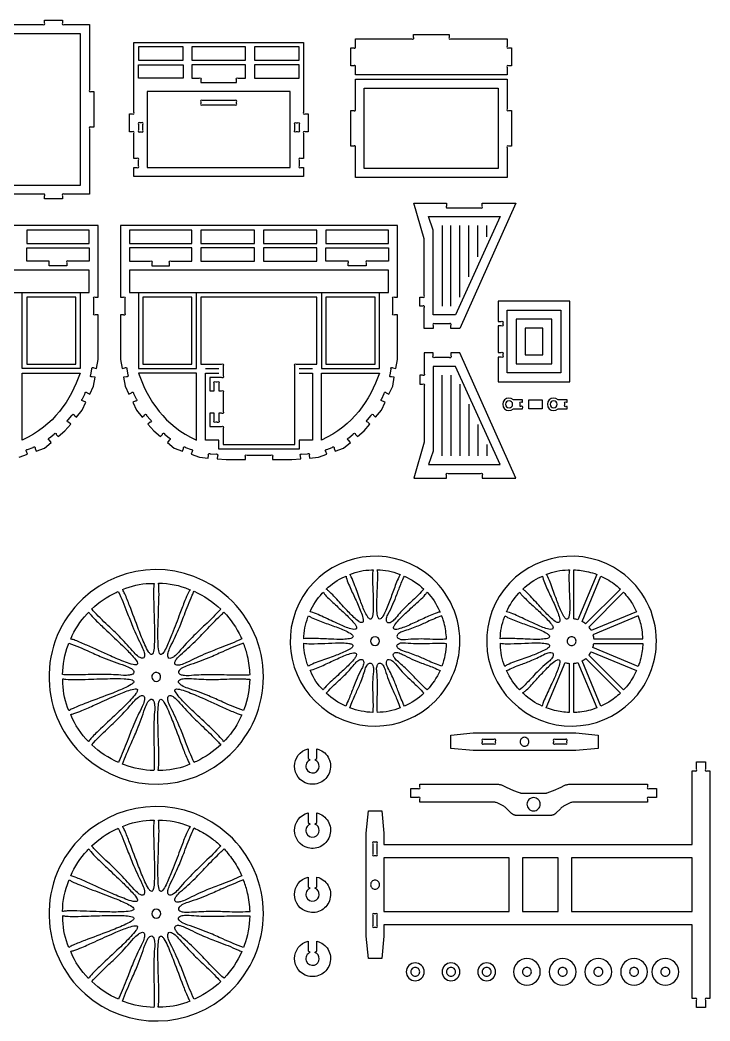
# Model space of a CAD drawing. Extents: x 44.7 to 113.5, y 14.9 to 72.8.
# Drawn here: x 74.9 to 113.5, y 16.8 to 72.8 of the extents above; entities that cross this region are included whole.
import ezdxf

# ---------------------------------------------------------------- set-up
doc = ezdxf.new("R2010")
doc.units = 0
doc.header["$MEASUREMENT"] = 0
doc.layers.get('0').update_dxf_attribs({"linetype": 'CONTINUOUS'})
doc.layers.add('ENGRAVE', color=1, linetype='CONTINUOUS')

msp = doc.modelspace()

# ---------------------------------------------------------------- linework, layer by layer
for points in [[(66.338, 72.562), (76.161, 72.562, 1), (76.25, 72.651), (76.25, 72.812), (77.25, 72.812), (77.25, 72.651, 1), (77.338, 72.562), (78.756, 72.562), (78.756, 68.901, 1), (78.844, 68.812), (79.006, 68.812), (79.006, 66.812), (78.844, 66.812, 1), (78.756, 66.724), (78.756, 63.062), (77.338, 63.062, 1), (77.25, 62.974), (77.25, 62.812), (76.25, 62.812), (76.25, 62.974, 1), (76.161, 63.062), (66.338, 63.062, 1)], [(74.832, 48.349), (75.302, 48.52), (75.247, 48.672, -1), (75.3, 48.785), (75.603, 48.896, -1), (75.717, 48.843), (75.772, 48.691), (76.242, 48.862), (76.625, 49.184), (76.521, 49.307, -1), (76.532, 49.432), (76.779, 49.64, -1), (76.904, 49.629), (77.008, 49.505), (77.391, 49.826), (77.712, 50.21), (77.588, 50.313, -1), (77.578, 50.438), (77.785, 50.686, -1), (77.91, 50.696), (78.034, 50.593), (78.355, 50.976), (78.566, 51.429), (78.42, 51.497, -1), (78.377, 51.615), (78.514, 51.908, -1), (78.631, 51.95), (78.778, 51.882), (78.989, 52.335), (79.076, 52.827), (78.917, 52.856, -1), (78.845, 52.958), (78.901, 53.276, -1), (79.004, 53.348), (79.163, 53.32), (79.25, 53.812), (79.25, 56.312), (79.088, 56.312, -1), (79, 56.401), (79, 57.224, -1), (79.088, 57.312), (79.25, 57.312), (79.25, 61.312), (63.75, 61.312)]]:
    msp.add_lwpolyline(points, format="xyb")
for points in [[(93.647, 69.753), (93.647, 70.164, 1), (93.559, 70.253), (93.397, 70.253), (93.397, 71.253), (93.559, 71.253, 1), (93.647, 71.341), (93.647, 71.753), (96.809, 71.753, 1), (96.897, 71.841), (96.897, 72.003), (98.897, 72.003), (98.897, 71.841, 1), (98.986, 71.753), (102.147, 71.753), (102.147, 71.341, 1), (102.236, 71.253), (102.397, 71.253), (102.397, 70.253), (102.236, 70.253, 1), (102.147, 70.164), (102.147, 69.753)], [(81.25, 64.062), (81.25, 64.562), (81.411, 64.562, 1), (81.5, 64.651), (81.5, 64.974, 1), (81.411, 65.062), (81.25, 65.062), (81.25, 66.474, 1), (81.161, 66.562), (81, 66.562), (81, 67.562), (81.161, 67.562, 1), (81.25, 67.651), (81.25, 71.562), (90.75, 71.562), (90.75, 67.651, 1), (90.838, 67.562), (91, 67.562), (91, 66.562), (90.838, 66.562, 1), (90.75, 66.474), (90.75, 65.062), (90.588, 65.062, 1), (90.5, 64.974), (90.5, 64.651, 1), (90.588, 64.562), (90.75, 64.562), (90.75, 64.062)], [(84.5, 70.312), (84.5, 69.562), (84.911, 69.562, -1), (85, 69.474), (85, 69.312), (87, 69.312), (87, 69.474, -1), (87.088, 69.562), (87.5, 69.562), (87.5, 70.312)], [(93.647, 64.003), (93.647, 65.664, 1), (93.559, 65.753), (93.397, 65.753), (93.397, 67.753), (93.559, 67.753, 1), (93.647, 67.841), (93.647, 69.503), (102.147, 69.503), (102.147, 67.841, 1), (102.236, 67.753), (102.397, 67.753), (102.397, 65.753), (102.236, 65.753, 1), (102.147, 65.664), (102.147, 64.003)], [(85.088, 68.062), (86.911, 68.062, 1), (87, 68.151), (87, 68.224, 1), (86.911, 68.312), (85.088, 68.312, 1), (85, 68.224), (85, 68.151, 1)], [(81.5, 66.974), (81.5, 66.651, 1), (81.588, 66.562), (81.661, 66.562, 1), (81.75, 66.651), (81.75, 66.974, 1), (81.661, 67.062), (81.588, 67.062, 1)], [(90.338, 67.062), (90.411, 67.062, -1), (90.5, 66.974), (90.5, 66.651, -1), (90.411, 66.562), (90.338, 66.562, -1), (90.25, 66.651), (90.25, 66.974, -1)], [(97.5, 55.562), (97.5, 56.724, 1), (97.411, 56.812), (97.25, 56.812), (97.25, 57.312), (97.411, 57.312, 1), (97.5, 57.401), (97.5, 60.562), (96.919, 62.562), (98.75, 62.562), (98.75, 62.401, 1), (98.838, 62.312), (100.661, 62.312, 1), (100.75, 62.401), (100.75, 62.562), (102.626, 62.562), (99.5, 55.562), (99, 55.562), (99, 55.724, 1), (98.911, 55.812), (98.088, 55.812, 1), (98, 55.724), (98, 55.562)], [(96, 53.812), (96, 56.312), (95.838, 56.312, -1), (95.75, 56.401), (95.75, 57.224, -1), (95.838, 57.312), (96, 57.312), (96, 61.312), (80.5, 61.312), (80.5, 57.312), (80.661, 57.312, -1), (80.75, 57.224), (80.75, 56.401, -1), (80.661, 56.312), (80.5, 56.312), (80.5, 53.812), (80.586, 53.32), (80.746, 53.348, -1), (80.848, 53.276), (80.904, 52.958, -1), (80.833, 52.856), (80.673, 52.827), (80.76, 52.335), (80.971, 51.882), (81.118, 51.95, -1), (81.235, 51.908), (81.372, 51.615, -1), (81.329, 51.497), (81.183, 51.429), (81.394, 50.976), (81.716, 50.593), (81.84, 50.696, -1), (81.964, 50.686), (82.172, 50.438, -1), (82.161, 50.313), (82.037, 50.21), (82.358, 49.826), (82.742, 49.505), (82.845, 49.629, -1), (82.97, 49.64), (83.218, 49.432, -1), (83.228, 49.307), (83.125, 49.184), (83.508, 48.862), (83.977, 48.691), (84.033, 48.843, -1), (84.146, 48.896), (84.45, 48.785, -1), (84.503, 48.672), (84.447, 48.52), (84.917, 48.349), (85.415, 48.306), (85.429, 48.467, -1), (85.525, 48.547), (85.847, 48.519, -1), (85.927, 48.423), (85.913, 48.262), (86.411, 48.219), (87.5, 48.219), (87.5, 48.38, -1), (87.588, 48.469), (88.911, 48.469, -1), (89, 48.38), (89, 48.219), (90.088, 48.219), (90.586, 48.262), (90.572, 48.423, -1), (90.652, 48.519), (90.974, 48.547, -1), (91.07, 48.467), (91.084, 48.306), (91.582, 48.349), (92.052, 48.52), (91.997, 48.672, -1), (92.05, 48.785), (92.353, 48.896, -1), (92.467, 48.843), (92.522, 48.691), (92.992, 48.862), (93.375, 49.184), (93.271, 49.307, -1), (93.282, 49.432), (93.529, 49.64, -1), (93.654, 49.629), (93.758, 49.505), (94.141, 49.826), (94.462, 50.21), (94.338, 50.313, -1), (94.328, 50.438), (94.535, 50.686, -1), (94.66, 50.696), (94.784, 50.593), (95.105, 50.976), (95.316, 51.429), (95.17, 51.497, -1), (95.127, 51.615), (95.264, 51.908, -1), (95.381, 51.95), (95.528, 51.882), (95.739, 52.335), (95.826, 52.827), (95.667, 52.856, -1), (95.595, 52.958), (95.651, 53.276, -1), (95.754, 53.348), (95.913, 53.32)], [(78.75, 60.062), (78.75, 59.312), (77.588, 59.312, 1), (77.5, 59.224), (77.5, 59.062), (76.5, 59.062), (76.5, 59.224, 1), (76.411, 59.312), (75.25, 59.312), (75.25, 60.062)], [(81, 60.062), (81, 59.312), (82.161, 59.312, -1), (82.25, 59.224), (82.25, 59.062), (83.25, 59.062), (83.25, 59.224, -1), (83.338, 59.312), (84.5, 59.312), (84.5, 60.062)], [(95.5, 60.062), (95.5, 59.312), (94.338, 59.312, 1), (94.25, 59.224), (94.25, 59.062), (93.25, 59.062), (93.25, 59.224, 1), (93.161, 59.312), (92, 59.312), (92, 60.062)], [(85, 57.312), (85, 53.562), (86.161, 53.562, -1), (86.25, 53.474), (86.25, 52.901, -1), (86.161, 52.812), (85.5, 52.812), (85.5, 52.062), (85.75, 52.062), (85.75, 52.474, -1), (85.838, 52.562), (85.911, 52.562, -1), (86, 52.474), (86, 52.062), (86.161, 52.062, -1), (86.25, 51.974), (86.25, 50.901, -1), (86.161, 50.812), (86, 50.812), (86, 50.401, -1), (85.911, 50.312), (85.838, 50.312, -1), (85.75, 50.401), (85.75, 50.812), (85.5, 50.812), (85.5, 50.062), (86.161, 50.062, -1), (86.25, 49.974), (86.25, 49.062), (90.25, 49.062), (90.25, 53.474, -1), (90.338, 53.562), (91.5, 53.562), (91.5, 57.312)], [(105.647, 57.079), (101.647, 57.079), (101.647, 55.954), (101.808, 55.954, -1), (101.897, 55.865), (101.897, 55.792, -1), (101.808, 55.704), (101.647, 55.704), (101.647, 54.204), (101.808, 54.204, -1), (101.897, 54.115), (101.897, 54.042, -1), (101.808, 53.954), (101.647, 53.954), (101.647, 52.579), (105.647, 52.579)], [(97.5, 54.187), (97.5, 53.026, -1), (97.411, 52.937), (97.25, 52.937), (97.25, 52.437), (97.411, 52.437, -1), (97.5, 52.349), (97.5, 49.187), (96.919, 47.187), (98.75, 47.187), (98.75, 47.349, -1), (98.838, 47.437), (100.661, 47.437, -1), (100.75, 47.349), (100.75, 47.187), (102.626, 47.187), (99.5, 54.187), (99, 54.187), (99, 54.026, -1), (98.911, 53.937), (98.088, 53.937, -1), (98, 54.026), (98, 54.187)], [(102.494, 51.562, 0.41271), (102.001, 51.558, 0.41271), (102.002, 51.065, 0.41145), (102.494, 51.062), (103, 51.062), (103, 51.099, 1), (102.911, 51.187), (102.875, 51.187), (102.875, 51.349, -1), (102.963, 51.437), (103, 51.437), (103, 51.562)], [(104.994, 51.562, 0.41271), (104.501, 51.558, 0.41271), (104.502, 51.065, 0.41145), (104.994, 51.062), (105.5, 51.062), (105.5, 51.187), (105.463, 51.187, -1), (105.375, 51.276), (105.375, 51.349, -1), (105.463, 51.437), (105.5, 51.437), (105.5, 51.562)], [(102.25, 51.112, 0.414214), (102.45, 51.312, 0.414214), (102.25, 51.512, 0.414214), (102.05, 51.312, 0.414214)], [(104.75, 51.112, 0.414214), (104.95, 51.312, 0.414214), (104.75, 51.512, 0.414214), (104.55, 51.312, 0.414214)], [(99.5, 38.062, 0.243282), (97.496, 41.937, 0.404072), (90.977, 40.947, 0.407608), (91.775, 34.36, 0.412885), (98.434, 35.066, 0.172941)], [(110.5, 38.062, 0.243282), (108.496, 41.937, 0.404072), (101.977, 40.947, 0.407609), (102.775, 34.36, 0.412885), (109.434, 35.066, 0.172941)], [(88.5, 36.062, 0.21178), (86.532, 40.504, 0.391929), (78.388, 40.43, 0.213524), (76.501, 35.912, 0.208326), (78.521, 31.573, 0.390197), (86.638, 31.72, 0.205517)], [(93.338, 41.796, -0.099565), (94.555, 42.045), (94.641, 42.046, 0.070307), (94.61, 41.879, 0.025895), (94.604, 41.471, 0.005837), (94.635, 40.674, -0.01601), (94.651, 39.884, -0.036411), (94.622, 39.52, -0.07724), (94.574, 39.356, -0.193502), (94.515, 39.297, -0.246041), (94.432, 39.315, -0.090618), (94.326, 39.433, -0.040959), (94.163, 39.741, -0.017856), (93.899, 40.404, 0.003032), (93.587, 41.262, 0.023885), (93.421, 41.659, 0.055063)], [(94.875, 42.052, -0.093763), (96.094, 41.816), (96.173, 41.783, 0.070307), (96.081, 41.641, 0.026135), (95.919, 41.267, 0.005976), (95.644, 40.521, -0.015999), (95.357, 39.786, -0.036365), (95.192, 39.461, -0.07668), (95.085, 39.328, -0.192132), (95.008, 39.295, -0.247601), (94.937, 39.343, -0.092119), (94.884, 39.492, -0.041009), (94.85, 39.838, -0.018067), (94.86, 40.552, 0.002962), (94.9, 41.464, 0.023921), (94.898, 41.894, 0.055321)], [(104.338, 41.796, -0.099565), (105.555, 42.045), (105.641, 42.046, 0.070307), (105.61, 41.879, 0.025895), (105.604, 41.471, 0.005837), (105.635, 40.674, -0.01601), (105.651, 39.884, -0.036411), (105.622, 39.52, -0.07724), (105.574, 39.356, -0.193504), (105.515, 39.297, -0.24604), (105.432, 39.315, -0.090617), (105.326, 39.433, -0.040959), (105.163, 39.741, -0.017856), (104.899, 40.404, 0.003032), (104.587, 41.262, 0.023885), (104.421, 41.659, 0.055063)], [(105.875, 42.052, -0.053553), (106.697, 41.942, -0.032919), (107.161, 41.796), (106.11, 39.259, 0.049855), (105.875, 39.306)], [(92.017, 40.972, -0.09623), (93.047, 41.665), (93.126, 41.699, 0.07041), (93.161, 41.533, 0.026017), (93.311, 41.154, 0.005895), (93.644, 40.432, -0.016027), (93.961, 39.708, -0.036448), (94.074, 39.362, -0.077155), (94.092, 39.192, -0.192541), (94.06, 39.115, -0.24616), (93.976, 39.099, -0.091184), (93.833, 39.168, -0.041205), (93.565, 39.389, -0.017959), (93.067, 39.9, 0.003012), (92.451, 40.574, 0.023918), (92.146, 40.877, 0.055117)], [(96.391, 41.698, -0.081762), (97.479, 40.974, -0.024137), (96.873, 40.36, 0.011756), (96.392, 39.902, 0.022775), (95.852, 39.293, -0.081665), (95.659, 39.127, -0.147369), (95.509, 39.084, -0.337047), (95.391, 39.188, -0.114833), (95.392, 39.346, -0.073818), (95.49, 39.599, 0.036955), (95.973, 40.672, -0.010558), (96.216, 41.305, -0.012707)], [(103.017, 40.972, -0.096231), (104.046, 41.665), (104.126, 41.699, 0.07041), (104.161, 41.533, 0.026017), (104.311, 41.154, 0.005895), (104.644, 40.432, -0.016027), (104.961, 39.708, -0.036448), (105.074, 39.362, -0.077154), (105.092, 39.192, -0.19254), (105.06, 39.115, -0.246161), (104.976, 39.099, -0.091185), (104.833, 39.168, -0.041205), (104.565, 39.389, -0.017959), (104.067, 39.9, 0.003012), (103.451, 40.574, 0.023918), (103.146, 40.877, 0.055118)], [(107.391, 41.698, -0.063904), (108.235, 41.187, -0.021632), (108.482, 40.972), (106.539, 39.029, 0.049792), (106.341, 39.163)], [(80.612, 40.947, -0.095029), (82.135, 41.291, -0.012169), (82.394, 41.295, 0.058538), (82.364, 41.115, 0.023125), (82.351, 40.63, 0.00662), (82.369, 39.848, -0.004803), (82.402, 38.638, -0.017644), (82.393, 37.861, -0.040554), (82.349, 37.479, -0.081454), (82.304, 37.354, -0.243498), (82.247, 37.31, -0.198617), (82.175, 37.342, -0.071237), (82.073, 37.467, -0.035072), (81.868, 37.855, -0.015759), (81.514, 38.71, -0.001102), (81.007, 40.053, 0.015937), (80.737, 40.715, 0.036348), (80.627, 40.925)], [(82.625, 41.302, -0.100712), (84.35, 40.956), (84.404, 40.933, 0.058805), (84.306, 40.778, 0.023291), (84.108, 40.336, 0.006699), (83.826, 39.608, -0.004741), (83.396, 38.479, -0.017578), (83.091, 37.765, -0.040394), (82.904, 37.429, -0.080995), (82.815, 37.331, -0.242503), (82.746, 37.311, -0.199662), (82.691, 37.368, -0.071689), (82.644, 37.523, -0.035245), (82.603, 37.96, -0.015833), (82.602, 38.886, -0.001152), (82.648, 40.323, 0.015881), (82.652, 41.039, 0.036248), (82.63, 41.276)], [(78.883, 39.855, -0.0811), (80.25, 40.791, -0.007919), (80.377, 40.848, -0.019395), (80.864, 39.691, 0.007964), (81.171, 38.9, 0.02097), (81.701, 37.759, -0.055565), (81.831, 37.421, -0.095384), (81.849, 37.221, -0.199945), (81.798, 37.122, -0.220985), (81.685, 37.106, -0.098592), (81.509, 37.193, -0.054984), (81.262, 37.422, 0.015697), (80.525, 38.237, 0.012322), (79.896, 38.846, -0.01614), (79.052, 39.675, -0.003727)], [(84.618, 40.85, -0.084092), (86.112, 39.858, -0.019446), (85.229, 38.965, 0.007978), (84.614, 38.378, 0.021038), (83.762, 37.45, -0.055487), (83.5, 37.2, -0.095059), (83.322, 37.107, -0.199296), (83.21, 37.116, -0.221639), (83.152, 37.214, -0.098933), (83.166, 37.41, -0.055064), (83.282, 37.725, 0.015637), (83.752, 38.718, 0.012299), (84.074, 39.53, -0.016105), (84.516, 40.626, -0.003715)], [(91.114, 39.704, -0.092933), (91.797, 40.74), (91.856, 40.802, 0.070364), (91.953, 40.662, 0.026043), (92.237, 40.369, 0.005927), (92.822, 39.829, -0.015985), (93.391, 39.281, -0.036383), (93.629, 39.004, -0.077029), (93.711, 38.854, -0.192453), (93.711, 38.77, -0.246597), (93.64, 38.724, -0.091164), (93.481, 38.733, -0.041164), (93.149, 38.834, -0.017945), (92.493, 39.116, 0.002975), (91.666, 39.502, 0.023842), (91.268, 39.665, 0.055062)], [(97.659, 40.795, -0.096223), (98.353, 39.765), (98.386, 39.686, 0.070195), (98.22, 39.651, 0.025969), (97.841, 39.501, 0.005881), (97.119, 39.168, -0.01602), (96.396, 38.851, -0.036385), (96.049, 38.738, -0.076886), (95.879, 38.72, -0.193248), (95.802, 38.752, -0.247055), (95.786, 38.835, -0.091537), (95.855, 38.978, -0.041283), (96.076, 39.247, -0.01797), (96.587, 39.745, 0.003023), (97.261, 40.361, 0.023953), (97.564, 40.666, 0.055242)], [(102.114, 39.704, -0.092933), (102.797, 40.74), (102.856, 40.802, 0.070364), (102.953, 40.662, 0.026043), (103.237, 40.369, 0.005927), (103.822, 39.829, -0.015985), (104.391, 39.281, -0.036383), (104.629, 39.004, -0.077028), (104.711, 38.854, -0.192453), (104.711, 38.77, -0.246597), (104.64, 38.724, -0.091164), (104.481, 38.733, -0.041164), (104.149, 38.834, -0.017945), (103.493, 39.116, 0.002975), (102.666, 39.502, 0.023842), (102.268, 39.665, 0.055062)], [(108.659, 40.795, -0.054313), (109.159, 40.144, -0.034954), (109.386, 39.704), (106.85, 38.653, 0.05162), (106.716, 38.852)], [(77.712, 38.181, -0.094067), (78.625, 39.584, -0.006452), (78.726, 39.688, 0.058482), (78.832, 39.538, 0.023194), (79.166, 39.186, 0.006665), (79.73, 38.646, -0.00477), (80.609, 37.815, -0.017606), (81.153, 37.26, -0.04042), (81.391, 36.958, -0.080937), (81.448, 36.838, -0.241843), (81.44, 36.767, -0.200125), (81.367, 36.738, -0.071746), (81.206, 36.754, -0.035234), (80.787, 36.883, -0.015816), (79.932, 37.237, -0.001131), (78.624, 37.828, 0.015925), (77.965, 38.106, 0.03639), (77.738, 38.176)], [(86.293, 39.679, -0.081098), (87.229, 38.312, -0.007918), (87.285, 38.185, -0.019395), (86.128, 37.698, 0.007964), (85.337, 37.391, 0.020971), (84.196, 36.861, -0.055566), (83.858, 36.731, -0.095385), (83.658, 36.713, -0.199944), (83.559, 36.764, -0.220982), (83.543, 36.877, -0.098593), (83.631, 37.053, -0.054985), (83.859, 37.3, 0.015697), (84.674, 38.037, 0.012323), (85.284, 38.666, -0.01614), (86.113, 39.51, -0.003727)], [(90.76, 38.187, -0.093765), (90.996, 39.406), (91.028, 39.486, 0.070315), (91.171, 39.394, 0.026137), (91.545, 39.232, 0.005977), (92.291, 38.957, -0.015998), (93.026, 38.67, -0.036365), (93.351, 38.505, -0.076691), (93.484, 38.398, -0.192187), (93.517, 38.32, -0.247561), (93.469, 38.25, -0.092095), (93.32, 38.197, -0.041002), (92.974, 38.163, -0.018065), (92.26, 38.172, 0.002961), (91.348, 38.212, 0.023916), (90.918, 38.211, 0.055306)], [(98.483, 39.473, 0.023635), (97.683, 39.145, -0.012281), (97.077, 38.876, -0.022898), (96.308, 38.609, 0.081859), (96.081, 38.495, 0.148138), (95.984, 38.373, 0.336526), (96.036, 38.224, 0.122722), (96.201, 38.162, 0.066157), (96.454, 38.158, -0.036883), (97.631, 38.194, 0.011922), (98.349, 38.176, 0.011565), (98.746, 38.188, 0.053394), (98.616, 39.081, 0.022162), (98.539, 39.322, 0.046501), (98.498, 39.427, -0.0553)], [(101.76, 38.187, -0.093765), (101.996, 39.406), (102.028, 39.486, 0.070315), (102.171, 39.394, 0.026137), (102.545, 39.232, 0.005977), (103.291, 38.957, -0.015998), (104.026, 38.67, -0.036365), (104.351, 38.505, -0.076691), (104.484, 38.398, -0.192187), (104.517, 38.32, -0.247562), (104.469, 38.25, -0.092096), (104.32, 38.197, -0.041002), (103.974, 38.163, -0.018065), (103.26, 38.172, 0.002961), (102.348, 38.212, 0.023916), (101.918, 38.211, 0.055306)], [(109.483, 39.473), (106.944, 38.422, -0.053218), (106.993, 38.187), (109.739, 38.187, 0.034923), (109.698, 38.688, 0.057453)], [(95, 38.062, 0.413694), (94.749, 38.312, 0.413694), (94.499, 38.062, 0.413694), (94.749, 37.812, 0.413694)], [(106, 38.062, 0.414214), (105.75, 38.312, 0.414214), (105.5, 38.062, 0.414214), (105.75, 37.812, 0.414214)], [(77.26, 36.187, -0.080926), (77.573, 37.842, -0.006161), (77.613, 37.946, -0.019468), (78.775, 37.472, 0.007993), (79.553, 37.129, 0.021052), (80.735, 36.698, -0.055552), (81.066, 36.551, -0.095381), (81.22, 36.422, -0.199994), (81.254, 36.316, -0.220989), (81.185, 36.224, -0.098561), (80.999, 36.162, -0.054961), (80.663, 36.149, 0.015624), (79.565, 36.203, 0.012271), (78.69, 36.19, -0.016076), (77.506, 36.179, -0.003712)], [(87.385, 37.95, 0.019109), (86.222, 37.472, -0.008366), (85.446, 37.129, -0.021161), (84.264, 36.698, 0.055541), (83.933, 36.551, 0.095456), (83.779, 36.422, 0.200243), (83.745, 36.316, 0.220828), (83.814, 36.224, 0.09843), (84, 36.162, 0.054919), (84.337, 36.149, -0.015643), (85.434, 36.203, -0.012199), (86.311, 36.19, 0.016088), (87.502, 36.18, 0.003692), (87.75, 36.188, 0.041816), (87.618, 37.22, 0.043776), (87.402, 37.899, -0.01839)], [(91.016, 36.651, -0.099534), (90.767, 37.868), (90.766, 37.953, 0.069908), (90.933, 37.923, 0.02587), (91.341, 37.917, 0.005829), (92.136, 37.948, -0.016058), (92.925, 37.963, -0.036407), (93.289, 37.935, -0.076829), (93.453, 37.887, -0.192741), (93.513, 37.828, -0.247519), (93.496, 37.744, -0.091694), (93.378, 37.638, -0.04131), (93.071, 37.475, -0.017962), (92.408, 37.211, 0.00306), (91.55, 36.899, 0.024038), (91.153, 36.734, 0.055453)], [(98.74, 37.937, -0.082819), (98.484, 36.655, -0.024196), (97.685, 36.98, 0.011783), (97.078, 37.248, 0.022842), (96.31, 37.515, -0.081778), (96.083, 37.629, -0.147303), (95.985, 37.751, -0.33666), (96.036, 37.9, -0.11501), (96.182, 37.96, -0.07396), (96.454, 37.967, 0.036957), (97.631, 37.931, -0.010559), (98.309, 37.949, -0.01271)], [(102.016, 36.651, -0.099534), (101.767, 37.868), (101.766, 37.953, 0.069908), (101.933, 37.923, 0.02587), (102.341, 37.917, 0.005829), (103.136, 37.948, -0.016058), (103.925, 37.963, -0.036406), (104.289, 37.935, -0.076828), (104.453, 37.887, -0.19274), (104.513, 37.828, -0.247519), (104.496, 37.744, -0.091694), (104.378, 37.638, -0.04131), (104.071, 37.475, -0.017962), (103.408, 37.211, 0.00306), (102.55, 36.899, 0.024038), (102.153, 36.734, 0.055454)], [(109.739, 37.937, -0.053554), (109.63, 37.114, -0.032921), (109.483, 36.651), (106.946, 37.702, 0.050043), (106.993, 37.937)], [(91.84, 35.33, -0.096214), (91.147, 36.359), (91.113, 36.438, 0.070195), (91.279, 36.474, 0.025968), (91.658, 36.624, 0.00588), (92.38, 36.957, -0.01602), (93.103, 37.274, -0.036386), (93.45, 37.386, -0.07689), (93.62, 37.405, -0.193258), (93.697, 37.373, -0.247045), (93.713, 37.289, -0.091533), (93.645, 37.146, -0.041282), (93.424, 36.878, -0.017969), (92.912, 36.38, 0.003023), (92.238, 35.763, 0.023954), (91.935, 35.458, 0.055241)], [(93.108, 34.426, -0.081764), (92.02, 35.15, -0.024137), (92.626, 35.765, 0.011756), (93.107, 36.223, 0.022775), (93.648, 36.831, -0.081665), (93.841, 36.997, -0.147369), (93.99, 37.041, -0.337046), (94.108, 36.937, -0.114833), (94.107, 36.779, -0.073818), (94.009, 36.525, 0.036955), (93.526, 35.452, -0.010558), (93.283, 34.819, -0.012707)], [(97.482, 35.153, -0.085642), (96.395, 34.428, -0.024071), (96.059, 35.223, 0.011729), (95.82, 35.842, 0.022704), (95.465, 36.573, -0.081669), (95.386, 36.815, -0.147437), (95.403, 36.97, -0.337056), (95.544, 37.039, -0.11477), (95.69, 36.978, -0.073791), (95.886, 36.79, 0.037039), (96.693, 35.932, -0.01058), (97.186, 35.465, -0.012737)], [(98.386, 36.421, -0.081757), (97.662, 35.333, -0.024121), (97.047, 35.939, 0.011754), (96.589, 36.42, 0.022747), (95.98, 36.961, -0.081645), (95.814, 37.154, -0.147767), (95.77, 37.304, -0.337211), (95.875, 37.421, -0.114429), (96.033, 37.42, -0.07364), (96.286, 37.322, 0.036892), (97.359, 36.839, -0.011871), (98.026, 36.582, -0.011612)], [(102.84, 35.33, -0.085637), (102.115, 36.417, -0.024043), (102.91, 36.753, 0.011709), (103.529, 36.992, 0.022695), (104.26, 37.347, -0.086406), (104.51, 37.427, -0.151427), (104.662, 37.406, -0.325771), (104.727, 37.268, -0.115248), (104.665, 37.123, -0.073889), (104.478, 36.926, 0.037057), (103.62, 36.119, -0.010593), (103.153, 35.626, -0.012743)], [(104.108, 34.426, -0.092929), (103.072, 35.109), (103.01, 35.169, 0.070284), (103.15, 35.265, 0.02605), (103.443, 35.549, 0.005927), (103.983, 36.134, -0.016008), (104.53, 36.703, -0.036399), (104.807, 36.94, -0.076929), (104.957, 37.022, -0.193297), (105.041, 37.023, -0.246975), (105.088, 36.952, -0.091525), (105.079, 36.793, -0.041292), (104.978, 36.461, -0.017987), (104.696, 35.805, 0.002986), (104.31, 34.979, 0.023903), (104.147, 34.581, 0.055219)], [(108.482, 35.153, -0.054313), (107.832, 34.653, -0.034948), (107.391, 34.426), (106.34, 36.963, 0.049918), (106.54, 37.095)], [(109.386, 36.421, -0.063904), (108.874, 35.577, -0.021635), (108.659, 35.33), (106.715, 37.274, 0.050461), (106.849, 37.471)], [(94.625, 34.072, -0.082822), (93.342, 34.328, -0.024195), (93.667, 35.127, 0.011782), (93.936, 35.734, 0.022842), (94.202, 36.502, -0.081772), (94.317, 36.729, -0.14726), (94.439, 36.827, -0.33667), (94.588, 36.776, -0.115045), (94.647, 36.63, -0.073971), (94.654, 36.358, 0.036963), (94.618, 35.181, -0.010562), (94.636, 34.503, -0.012712)], [(96.161, 34.329, -0.088912), (94.879, 34.073, -0.023984), (94.873, 34.937, 0.011689), (94.889, 35.601, 0.02261), (94.841, 36.414, -0.081424), (94.86, 36.668, -0.147319), (94.935, 36.805, -0.337844), (95.092, 36.814, -0.114628), (95.203, 36.702, -0.073572), (95.313, 36.453, 0.037), (95.73, 35.351, -0.010572), (96.007, 34.731, -0.012721)], [(105.625, 34.072, -0.053555), (104.802, 34.182, -0.03292), (104.338, 34.329), (105.389, 36.866, 0.049852), (105.625, 36.819)], [(107.161, 34.329, -0.069136), (106.21, 34.092, -0.023294), (105.875, 34.072), (105.875, 36.822, 0.049752), (106.109, 36.868)], [(77.615, 34.174, -0.095022), (77.271, 35.698, -0.012172), (77.267, 35.957, 0.058539), (77.447, 35.926, 0.023126), (77.932, 35.913, 0.00662), (78.714, 35.931, -0.004803), (79.924, 35.965, -0.017645), (80.701, 35.956, -0.040555), (81.083, 35.911, -0.081455), (81.208, 35.867, -0.243495), (81.252, 35.81, -0.198618), (81.22, 35.738, -0.071238), (81.095, 35.635, -0.035072), (80.707, 35.431, -0.015759), (79.852, 35.077, -0.001102), (78.509, 34.57, 0.015937), (77.847, 34.3, 0.036348), (77.637, 34.19)], [(82.719, 35.943, 0.405351), (82.625, 36.28, 0.387114), (82.292, 36.203, 0.322433), (82.302, 35.91, 0.322433), (82.582, 35.826, 0.18167)], [(87.74, 35.937, -0.080931), (87.426, 34.282, -0.006162), (87.386, 34.179, -0.019468), (86.224, 34.653, 0.007993), (85.447, 34.996, 0.021052), (84.264, 35.427, -0.055551), (83.933, 35.574, -0.095381), (83.779, 35.703, -0.199997), (83.745, 35.809, -0.22099), (83.814, 35.9, -0.098559), (84, 35.962, -0.05496), (84.336, 35.976, 0.015624), (85.434, 35.921, 0.012271), (86.31, 35.935, -0.016076), (87.493, 35.946, -0.003712)], [(78.707, 32.446, -0.102505), (77.733, 33.911), (77.711, 33.965, 0.058892), (77.889, 34.006, 0.023237), (78.342, 34.179, 0.006659), (79.056, 34.494, -0.00478), (80.159, 34.988, -0.017634), (80.88, 35.277, -0.040569), (81.249, 35.382, -0.081585), (81.381, 35.388, -0.244132), (81.443, 35.352, -0.198033), (81.442, 35.274, -0.071218), (81.365, 35.131, -0.035115), (81.085, 34.793, -0.015792), (80.43, 34.138, -0.001122), (79.382, 33.155, 0.015907), (78.874, 32.652, 0.036204), (78.721, 32.469)], [(87.287, 33.944, -0.09407), (86.374, 32.541, -0.006452), (86.274, 32.437, 0.058481), (86.167, 32.587, 0.023193), (85.834, 32.939, 0.006664), (85.269, 33.479, -0.00477), (84.39, 34.309, -0.017605), (83.847, 34.865, -0.040419), (83.608, 35.166, -0.080934), (83.551, 35.286, -0.241849), (83.56, 35.358, -0.200127), (83.633, 35.387, -0.071743), (83.794, 35.371, -0.035233), (84.212, 35.242, -0.015815), (85.067, 34.888, -0.001131), (86.375, 34.296, 0.015925), (87.034, 34.019, 0.036389), (87.261, 33.949)], [(80.381, 31.275, -0.084093), (78.887, 32.266, -0.019446), (79.771, 33.16, 0.007978), (80.386, 33.747, 0.021038), (81.237, 34.675, -0.055487), (81.5, 34.925, -0.095059), (81.678, 35.018, -0.199295), (81.789, 35.009, -0.221639), (81.847, 34.911, -0.098933), (81.834, 34.715, -0.055064), (81.717, 34.399, 0.015637), (81.247, 33.407, 0.012299), (80.925, 32.595, -0.016105), (80.483, 31.499, -0.003715)], [(82.375, 30.822, -0.080931), (80.72, 31.136, -0.006162), (80.616, 31.176, -0.019468), (81.09, 32.338, 0.007993), (81.433, 33.115, 0.021052), (81.864, 34.298, -0.055551), (82.011, 34.629, -0.09538), (82.14, 34.783, -0.199998), (82.246, 34.817, -0.220992), (82.338, 34.748, -0.098559), (82.4, 34.562, -0.054959), (82.413, 34.226, 0.015624), (82.359, 33.128, 0.012271), (82.372, 32.252, -0.016076), (82.383, 31.069, -0.003712)], [(84.388, 31.177, -0.095029), (82.864, 30.833, -0.012169), (82.605, 30.829, 0.058538), (82.636, 31.01, 0.023125), (82.649, 31.495, 0.00662), (82.631, 32.277, -0.004803), (82.597, 33.486, -0.017644), (82.606, 34.264, -0.040554), (82.651, 34.646, -0.081454), (82.695, 34.77, -0.243497), (82.752, 34.815, -0.198618), (82.824, 34.783, -0.071237), (82.927, 34.657, -0.035072), (83.131, 34.27, -0.015759), (83.485, 33.415, -0.001102), (83.992, 32.071, 0.015937), (84.262, 31.41, 0.036348), (84.372, 31.199)], [(86.116, 32.269, -0.081098), (84.749, 31.333, -0.007918), (84.622, 31.277, -0.019394), (84.136, 32.433, 0.007964), (83.829, 33.225, 0.020969), (83.298, 34.366, -0.055561), (83.168, 34.704, -0.095381), (83.15, 34.904, -0.199952), (83.201, 35.003, -0.22099), (83.315, 35.019, -0.098588), (83.49, 34.931, -0.05498), (83.737, 34.703, 0.015696), (84.475, 33.888, 0.012322), (85.103, 33.278, -0.016139), (85.947, 32.449, -0.003727)], [(100.831, 32.31), (101.404, 32.31, 1), (101.492, 32.398), (101.492, 32.471, 1), (101.404, 32.56), (100.831, 32.56, 1), (100.742, 32.471), (100.742, 32.398, 1)], [(103.117, 32.185, 0.414214), (103.367, 32.435, 0.414214), (103.117, 32.685, 0.414214), (102.867, 32.435, 0.414214)], [(104.831, 32.31), (105.404, 32.31, 1), (105.492, 32.398), (105.492, 32.471, 1), (105.404, 32.56), (104.831, 32.56, 1), (104.742, 32.471), (104.742, 32.398, 1)], [(91.5, 31.495), (91.5, 32.039, -0.414248), (92.225, 30.811, -0.414248), (90.998, 30.086, -0.342088), (90.242, 31.063, -0.342088), (90.999, 32.039), (90.999, 31.495), (91.124, 31.416, 0.408105), (90.894, 30.944, 0.408105), (91.361, 30.704, 0.320851), (91.624, 31.052, 0.320851), (91.38, 31.414)], [(94.375, 20.312), (94.25, 21.562), (94.25, 27.312), (94.375, 28.562), (95.125, 28.562), (95.25, 27.312), (95.25, 26.687), (112.5, 26.687), (112.5, 30.812), (112.661, 30.812, 1), (112.75, 30.901), (112.75, 31.312), (113.25, 31.312), (113.25, 30.901, 1), (113.338, 30.812), (113.5, 30.812), (113.5, 18.062), (113.338, 18.062, 1), (113.25, 17.974), (113.25, 17.562), (112.75, 17.562), (112.75, 17.974, 1), (112.661, 18.062), (112.5, 18.062), (112.5, 22.187), (95.25, 22.187), (95.25, 21.562), (95.125, 20.312)], [(97.25, 29.062), (97.25, 29.224, 1), (97.161, 29.312), (96.75, 29.312), (96.75, 29.812), (97.161, 29.812, 1), (97.25, 29.901), (97.25, 30.062), (101.57, 30.062), (101.614, 30.061), (101.658, 30.057), (101.702, 30.051), (101.745, 30.042), (101.787, 30.031), (101.829, 30.017), (101.87, 30.001), (101.91, 29.982), (102.089, 29.893), (102.507, 29.707), (102.766, 29.605), (102.82, 29.586), (102.866, 29.572), (102.886, 29.567), (102.904, 29.563), (102.912, 29.562), (102.919, 29.561), (102.926, 29.561), (102.931, 29.56), (104.322, 29.56), (104.328, 29.561), (104.334, 29.561), (104.341, 29.562), (104.349, 29.563), (104.367, 29.567), (104.387, 29.572), (104.433, 29.586), (104.487, 29.605), (104.744, 29.707), (105.16, 29.893), (105.339, 29.982), (105.379, 30.001), (105.42, 30.017), (105.462, 30.031), (105.504, 30.042), (105.548, 30.051), (105.591, 30.057), (105.635, 30.061), (105.679, 30.062), (110, 30.062), (110, 29.901, 1), (110.088, 29.812), (110.5, 29.812), (110.5, 29.312), (110.088, 29.312, 1), (110, 29.224), (110, 29.062), (105.929, 29.062), (105.885, 29.061), (105.841, 29.057), (105.798, 29.051), (105.754, 29.042), (105.712, 29.031), (105.67, 29.017), (105.629, 29.001), (105.589, 28.982), (105.41, 28.893), (105.371, 28.872), (105.332, 28.85), (105.295, 28.826), (105.258, 28.801), (105.223, 28.774), (105.188, 28.746), (105.155, 28.716), (105.123, 28.685), (104.877, 28.439), (104.861, 28.425), (104.845, 28.411), (104.828, 28.397), (104.811, 28.385), (104.793, 28.374), (104.774, 28.363), (104.755, 28.354), (104.736, 28.345), (104.716, 28.338), (104.696, 28.331), (104.676, 28.325), (104.655, 28.321), (104.634, 28.317), (104.613, 28.314), (104.591, 28.313), (104.57, 28.312), (102.679, 28.312), (102.658, 28.313), (102.636, 28.314), (102.615, 28.317), (102.594, 28.321), (102.574, 28.325), (102.553, 28.331), (102.533, 28.338), (102.513, 28.345), (102.494, 28.354), (102.475, 28.363), (102.457, 28.374), (102.439, 28.385), (102.421, 28.397), (102.404, 28.411), (102.388, 28.425), (102.373, 28.439), (102.127, 28.685), (102.094, 28.716), (102.061, 28.746), (102.027, 28.774), (101.991, 28.801), (101.955, 28.826), (101.917, 28.85), (101.878, 28.872), (101.839, 28.893), (101.66, 28.982), (101.62, 29.001), (101.579, 29.017), (101.537, 29.031), (101.495, 29.042), (101.452, 29.051), (101.408, 29.057), (101.364, 29.061), (101.32, 29.062)], [(103.994, 28.937, 0.414214), (103.625, 29.307, 0.414214), (103.255, 28.937, 0.414214), (103.625, 28.568, 0.414214)], [(88.5, 22.812, 0.21178), (86.532, 27.254, 0.391929), (78.388, 27.18, 0.213524), (76.501, 22.662, 0.208326), (78.521, 18.323, 0.390197), (86.638, 18.47, 0.205517)], [(80.612, 27.697, -0.095029), (82.135, 28.041, -0.01217), (82.394, 28.045, 0.058538), (82.364, 27.865, 0.023125), (82.351, 27.38, 0.00662), (82.369, 26.598, -0.004803), (82.402, 25.388, -0.017644), (82.393, 24.611, -0.040554), (82.349, 24.229, -0.081454), (82.304, 24.104, -0.243497), (82.247, 24.06, -0.198618), (82.175, 24.092, -0.071237), (82.073, 24.217, -0.035072), (81.868, 24.605, -0.015759), (81.514, 25.46, -0.001102), (81.007, 26.803, 0.015937), (80.737, 27.465, 0.036348), (80.627, 27.676)], [(82.625, 28.052, -0.100713), (84.35, 27.706), (84.404, 27.683, 0.058805), (84.306, 27.528, 0.023291), (84.108, 27.086, 0.0067), (83.826, 26.358, -0.004741), (83.396, 25.229, -0.017578), (83.091, 24.515, -0.040394), (82.904, 24.179, -0.080995), (82.815, 24.081, -0.242504), (82.746, 24.061, -0.199661), (82.691, 24.118, -0.071689), (82.644, 24.273, -0.035245), (82.603, 24.71, -0.015833), (82.602, 25.636, -0.001152), (82.648, 27.073, 0.015881), (82.652, 27.789, 0.036248), (82.63, 28.026)], [(91.5, 27.907), (91.5, 28.451, -0.414248), (92.225, 27.224, -0.414248), (90.998, 26.499, -0.342088), (90.242, 27.475, -0.342088), (90.999, 28.451), (90.999, 27.907), (91.124, 27.828, 0.408104), (90.894, 27.356, 0.408104), (91.361, 27.117, 0.320852), (91.624, 27.465, 0.320852), (91.38, 27.827)], [(78.883, 26.605, -0.0811), (80.25, 27.542, -0.007919), (80.377, 27.598, -0.019395), (80.864, 26.441, 0.007964), (81.171, 25.65, 0.02097), (81.701, 24.509, -0.055565), (81.831, 24.171, -0.095384), (81.849, 23.971, -0.199946), (81.798, 23.872, -0.220985), (81.685, 23.856, -0.098592), (81.509, 23.944, -0.054984), (81.262, 24.172, 0.015697), (80.525, 24.987, 0.012322), (79.896, 25.596, -0.01614), (79.052, 26.425, -0.003727)], [(85.599, 27.038, -0.025714), (86.112, 26.609, -0.019436), (85.227, 25.714, 0.007993), (84.613, 25.127, 0.021038), (83.762, 24.2, -0.055482), (83.5, 23.95, -0.09512), (83.322, 23.857, -0.199489), (83.21, 23.866, -0.221519), (83.152, 23.964, -0.098837), (83.166, 24.16, -0.055036), (83.282, 24.475, 0.015696), (83.752, 25.468, 0.012218), (84.075, 26.281, -0.016223), (84.52, 27.384, -0.003709), (84.623, 27.61, -0.020692), (85.276, 27.255, -0.023433)], [(77.712, 24.931, -0.094067), (78.625, 26.334, -0.006452), (78.726, 26.438, 0.058482), (78.832, 26.288, 0.023194), (79.166, 25.936, 0.006665), (79.73, 25.396, -0.00477), (80.609, 24.565, -0.017606), (81.153, 24.01, -0.040421), (81.391, 23.708, -0.080937), (81.448, 23.588, -0.241844), (81.44, 23.517, -0.200124), (81.367, 23.488, -0.071746), (81.206, 23.504, -0.035234), (80.787, 23.633, -0.015816), (79.932, 23.987, -0.001131), (78.624, 24.578, 0.015925), (77.965, 24.856, 0.03639), (77.738, 24.926)], [(87.091, 25.341, -0.012399), (87.285, 24.935, -0.019388), (86.127, 24.448, 0.007977), (85.337, 24.141, 0.02097), (84.196, 23.611, -0.055561), (83.858, 23.481, -0.095439), (83.658, 23.463, -0.200115), (83.559, 23.514, -0.220876), (83.543, 23.627, -0.098507), (83.631, 23.803, -0.054959), (83.859, 24.05, 0.01574), (84.674, 24.787, 0.012249), (85.285, 25.417, -0.016216), (86.119, 26.266, -0.003716), (86.301, 26.436, -0.0301), (86.851, 25.739, -0.029247)], [(94.625, 26.724), (94.625, 26.151, 1), (94.713, 26.062), (94.786, 26.062, 1), (94.875, 26.151), (94.875, 26.724, 1), (94.786, 26.812), (94.713, 26.812, 1)], [(77.26, 22.937, -0.100701), (77.606, 24.663), (77.629, 24.716, 0.058844), (77.784, 24.619, 0.023259), (78.226, 24.421, 0.006676), (78.954, 24.139, -0.004767), (80.084, 23.708, -0.017621), (80.798, 23.403, -0.040527), (81.133, 23.216, -0.081428), (81.231, 23.127, -0.24364), (81.25, 23.058, -0.198517), (81.194, 23.003, -0.071341), (81.038, 22.956, -0.035143), (80.601, 22.915, -0.015797), (79.675, 22.915, -0.00112), (78.239, 22.961, 0.01592), (77.523, 22.965, 0.036267), (77.286, 22.943)], [(87.385, 24.7, 0.019109), (86.222, 24.222, -0.008366), (85.446, 23.879, -0.021161), (84.264, 23.448, 0.055541), (83.933, 23.301, 0.095457), (83.779, 23.172, 0.200243), (83.745, 23.066, 0.220827), (83.814, 22.974, 0.09843), (84, 22.912, 0.054919), (84.337, 22.899, -0.015643), (85.434, 22.953, -0.012199), (86.311, 22.94, 0.016088), (87.502, 22.93, 0.003692), (87.75, 22.938, 0.041816), (87.618, 23.97, 0.043776), (87.402, 24.649, -0.018389)], [(91.5, 24.32), (91.5, 24.864, -0.414248), (92.225, 23.636, -0.414248), (90.998, 22.911, -0.342088), (90.242, 23.888, -0.342088), (90.999, 24.864), (90.999, 24.32), (91.124, 24.241, 0.408104), (90.894, 23.769, 0.408104), (91.361, 23.529, 0.320852), (91.624, 23.877, 0.320852), (91.38, 24.239)], [(95, 24.437, 0.414214), (94.75, 24.687, 0.414214), (94.5, 24.437, 0.414214), (94.75, 24.187, 0.414214)], [(82.75, 22.812, 0.413475), (82.499, 23.062, 0.413475), (82.249, 22.812, 0.413475), (82.499, 22.563, 0.413475)], [(77.615, 20.924, -0.095022), (77.271, 22.448, -0.012172), (77.267, 22.707, 0.058538), (77.447, 22.676, 0.023126), (77.932, 22.664, 0.00662), (78.714, 22.681, -0.004803), (79.924, 22.715, -0.017644), (80.701, 22.706, -0.040555), (81.083, 22.661, -0.081454), (81.208, 22.617, -0.243495), (81.252, 22.56, -0.198619), (81.22, 22.488, -0.071238), (81.095, 22.385, -0.035072), (80.707, 22.181, -0.015759), (79.852, 21.827, -0.001102), (78.509, 21.32, 0.015937), (77.847, 21.05, 0.036348), (77.637, 20.94)], [(87.74, 22.687, -0.080932), (87.426, 21.032, -0.006162), (87.386, 20.929, -0.019468), (86.224, 21.403, 0.007993), (85.447, 21.746, 0.021052), (84.264, 22.177, -0.055551), (83.933, 22.324, -0.09538), (83.779, 22.453, -0.199997), (83.745, 22.559, -0.22099), (83.814, 22.65, -0.098559), (84, 22.713, -0.05496), (84.336, 22.726, 0.015624), (85.434, 22.671, 0.012271), (86.31, 22.685, -0.016076), (87.493, 22.696, -0.003712)], [(94.625, 22.724), (94.625, 22.151, 1), (94.713, 22.062), (94.786, 22.062, 1), (94.875, 22.151), (94.875, 22.724, 1), (94.786, 22.812), (94.713, 22.812, 1)], [(78.707, 19.196, -0.102505), (77.733, 20.661), (77.711, 20.715, 0.058892), (77.889, 20.756, 0.023237), (78.342, 20.929, 0.006659), (79.056, 21.244, -0.00478), (80.159, 21.738, -0.017634), (80.88, 22.027, -0.040569), (81.249, 22.132, -0.081585), (81.381, 22.138, -0.244134), (81.443, 22.103, -0.198032), (81.442, 22.024, -0.071218), (81.365, 21.881, -0.035115), (81.085, 21.543, -0.015792), (80.43, 20.888, -0.001122), (79.382, 19.905, 0.015907), (78.874, 19.402, 0.036204), (78.721, 19.219)], [(87.287, 20.694, -0.084093), (86.296, 19.2, -0.019446), (85.402, 20.083, 0.007978), (84.815, 20.698, 0.021039), (83.887, 21.55, -0.055488), (83.637, 21.812, -0.09506), (83.544, 21.99, -0.199294), (83.553, 22.102, -0.221637), (83.651, 22.16, -0.098934), (83.847, 22.147, -0.055065), (84.163, 22.03, 0.015637), (85.155, 21.56, 0.012299), (85.967, 21.238, -0.016105), (87.063, 20.796, -0.003715)], [(80.381, 18.025, -0.084094), (78.887, 19.016, -0.019446), (79.771, 19.91, 0.007978), (80.386, 20.497, 0.021038), (81.237, 21.425, -0.055487), (81.5, 21.675, -0.095059), (81.678, 21.768, -0.199296), (81.789, 21.759, -0.221638), (81.847, 21.661, -0.098933), (81.834, 21.465, -0.055064), (81.717, 21.149, 0.015637), (81.247, 20.157, 0.012299), (80.925, 19.345, -0.016105), (80.483, 18.249, -0.003715)], [(82.375, 17.572, -0.080932), (80.72, 17.886, -0.006162), (80.616, 17.926, -0.019468), (81.09, 19.088, 0.007993), (81.433, 19.865, 0.021052), (81.864, 21.048, -0.055551), (82.011, 21.379, -0.09538), (82.14, 21.533, -0.199998), (82.246, 21.567, -0.220991), (82.338, 21.498, -0.098559), (82.4, 21.312, -0.054959), (82.413, 20.976, 0.015624), (82.359, 19.878, 0.012271), (82.372, 19.002, -0.016076), (82.383, 17.819, -0.003712)], [(84.388, 17.927, -0.095029), (82.864, 17.583, -0.012169), (82.605, 17.579, 0.058538), (82.636, 17.76, 0.023125), (82.649, 18.245, 0.00662), (82.631, 19.027, -0.004803), (82.597, 20.236, -0.017644), (82.606, 21.014, -0.040554), (82.651, 21.396, -0.081454), (82.695, 21.52, -0.243497), (82.752, 21.565, -0.198618), (82.824, 21.533, -0.071237), (82.927, 21.407, -0.035072), (83.131, 21.02, -0.015759), (83.485, 20.165, -0.001102), (83.992, 18.821, 0.015937), (84.262, 18.16, 0.036348), (84.372, 17.949)], [(86.116, 19.019, -0.081098), (84.749, 18.083, -0.007918), (84.622, 18.027, -0.019394), (84.136, 19.184, 0.007964), (83.829, 19.975, 0.020969), (83.298, 21.116, -0.055561), (83.168, 21.454, -0.095381), (83.15, 21.654, -0.199952), (83.201, 21.753, -0.22099), (83.315, 21.769, -0.098588), (83.49, 21.681, -0.05498), (83.737, 21.453, 0.015696), (84.475, 20.638, 0.012322), (85.103, 20.028, -0.016139), (85.947, 19.199, -0.003727)], [(91.5, 20.732), (91.5, 21.276, -0.414248), (92.225, 20.049, -0.414248), (90.998, 19.324, -0.342088), (90.242, 20.3, -0.342088), (90.999, 21.276), (90.999, 20.732), (91.124, 20.653, 0.408104), (90.894, 20.181, 0.408104), (91.361, 19.942, 0.320852), (91.624, 20.29, 0.320852), (91.38, 20.651)], [(104, 19.562, 0.414214), (103.25, 20.312, 0.414214), (102.5, 19.562, 0.414214), (103.25, 18.812, 0.414214)], [(106, 19.562, 0.414214), (105.25, 20.312, 0.414214), (104.5, 19.562, 0.414214), (105.25, 18.812, 0.414214)], [(108, 19.562, 0.414214), (107.25, 20.312, 0.414214), (106.5, 19.562, 0.414214), (107.25, 18.812, 0.414214)], [(110, 19.562, 0.414214), (109.25, 20.312, 0.414214), (108.5, 19.562, 0.414214), (109.25, 18.812, 0.414214)], [(111.75, 19.562, 0.414214), (111, 20.312, 0.414214), (110.25, 19.562, 0.414214), (111, 18.812, 0.414214)], [(97.5, 19.562, 0.414214), (97, 20.062, 0.414214), (96.5, 19.562, 0.414214), (97, 19.062, 0.414214)], [(97.25, 19.562, 0.414214), (97, 19.812, 0.414214), (96.75, 19.562, 0.414214), (97, 19.312, 0.414214)], [(99.5, 19.562, 0.414214), (99, 20.062, 0.414214), (98.5, 19.562, 0.414214), (99, 19.062, 0.414214)], [(99.25, 19.562, 0.414214), (99, 19.812, 0.414214), (98.75, 19.562, 0.414214), (99, 19.312, 0.414214)], [(101.5, 19.562, 0.414214), (101, 20.062, 0.414214), (100.5, 19.562, 0.414214), (101, 19.062, 0.414214)], [(101.25, 19.562, 0.414214), (101, 19.812, 0.414214), (100.75, 19.562, 0.414214), (101, 19.312, 0.414214)], [(103.5, 19.562, 0.414214), (103.25, 19.812, 0.414214), (103, 19.562, 0.414214), (103.25, 19.312, 0.414214)], [(105.5, 19.562, 0.414214), (105.25, 19.812, 0.414214), (105, 19.562, 0.414214), (105.25, 19.312, 0.414214)], [(107.5, 19.562, 0.414214), (107.25, 19.812, 0.414214), (107, 19.562, 0.414214), (107.25, 19.312, 0.414214)], [(109.5, 19.562, 0.414214), (109.25, 19.812, 0.414214), (109, 19.562, 0.414214), (109.25, 19.312, 0.414214)], [(111.25, 19.562, 0.414214), (111, 19.812, 0.414214), (110.75, 19.562, 0.414214), (111, 19.312, 0.414214)]]:
    msp.add_lwpolyline(points, format="xyb", close=True)
for points in [[(81.5, 71.312), (81.5, 70.562), (84, 70.562), (84, 71.312)], [(84.5, 71.312), (84.5, 70.562), (87.5, 70.562), (87.5, 71.312)], [(88, 71.312), (88, 70.562), (90.5, 70.562), (90.5, 71.312)], [(81.5, 70.312), (84, 70.312), (84, 69.562), (81.5, 69.562)], [(88, 70.312), (88, 69.562), (90.5, 69.562), (90.5, 70.312)], [(75.25, 60.312), (78.75, 60.312), (78.75, 61.062), (75.25, 61.062)], [(84.5, 60.312), (84.5, 61.062), (81, 61.062), (81, 60.312)], [(88, 60.312), (88, 61.062), (85, 61.062), (85, 60.312)], [(91.5, 60.312), (91.5, 61.062), (88.5, 61.062), (88.5, 60.312)], [(92, 60.312), (95.5, 60.312), (95.5, 61.062), (92, 61.062)], [(85, 60.062), (85, 59.312), (88, 59.312), (88, 60.062)], [(88.5, 60.062), (88.5, 59.312), (91.5, 59.312), (91.5, 60.062)], [(75.25, 57.312), (75.25, 53.562), (78, 53.562), (78, 57.312)], [(81.75, 57.312), (81.75, 53.562), (84.5, 53.562), (84.5, 57.312)], [(92, 57.312), (92, 53.562), (94.75, 53.562), (94.75, 57.312)], [(103.36, 51.562), (104.11, 51.562), (104.11, 51.062), (103.36, 51.062)], [(100.742, 31.935), (100.242, 31.935), (98.992, 32.06), (98.992, 32.81), (100.242, 32.935), (105.992, 32.935), (107.242, 32.81), (107.242, 32.06), (105.992, 31.935), (105.492, 31.935), (104.742, 31.935), (101.492, 31.935)], [(95.25, 25.937), (95.25, 22.937), (102.25, 22.937), (102.25, 25.937)], [(103, 25.937), (103, 22.937), (105, 22.937), (105, 25.937)], [(105.75, 25.937), (105.75, 22.937), (112.5, 22.937), (112.5, 25.937)]]:
    msp.add_lwpolyline(points, close=True)
at = {"layer": 'ENGRAVE'}
for points in [[(64.25, 63.562), (64.25, 72.062), (78.25, 72.062), (78.25, 63.562)], [(94.147, 69.003), (101.647, 69.003), (101.647, 64.503), (94.147, 64.503)], [(90, 68.812), (82, 68.812), (82, 64.562), (90, 64.562)], [(98, 56.312), (98, 61.062), (97.75, 61.812), (101.75, 61.812), (99.25, 56.312)], [(78.75, 58.812), (64.25, 58.812), (64.25, 57.562), (78.75, 57.562)], [(95.5, 58.812), (81, 58.812), (81, 57.562), (95.5, 57.562)], [(102.147, 56.579), (105.147, 56.579), (105.147, 53.079), (102.147, 53.079)], [(102.647, 56.079), (102.647, 53.579), (104.647, 53.579), (104.647, 56.079)], [(103.147, 55.579), (103.147, 54.079), (104.147, 54.079), (104.147, 55.579)], [(98, 53.437), (98, 48.687), (97.75, 47.937), (101.75, 47.937), (99.25, 53.437)], [(78.25, 53.062), (78.024, 52.494), (77.897, 52.216), (77.76, 51.943), (77.611, 51.676), (77.451, 51.416), (77.277, 51.163), (77.09, 50.917), (76.888, 50.68), (76.671, 50.452), (76.438, 50.234), (76.188, 50.026), (75.919, 49.829), (75.633, 49.644), (75.326, 49.472), (75, 49.312), (75, 53.062)], [(81.5, 53.062), (81.725, 52.494), (81.852, 52.216), (81.989, 51.943), (82.138, 51.676), (82.298, 51.416), (82.472, 51.163), (82.659, 50.917), (82.861, 50.68), (83.078, 50.452), (83.311, 50.234), (83.562, 50.026), (83.83, 49.829), (84.117, 49.644), (84.423, 49.472), (84.75, 49.312), (84.75, 53.062)], [(95, 53.062), (94.774, 52.494), (94.647, 52.216), (94.51, 51.943), (94.361, 51.676), (94.201, 51.416), (94.027, 51.163), (93.84, 50.917), (93.638, 50.68), (93.421, 50.452), (93.188, 50.234), (92.938, 50.026), (92.669, 49.829), (92.383, 49.644), (92.076, 49.472), (91.75, 49.312), (91.75, 53.062)]]:
    msp.add_lwpolyline(points, close=True, dxfattribs=at)
for points in [[(98.5, 61.312), (98.5, 56.812)], [(99, 56.812), (99, 61.312)], [(99.5, 57.312), (99.5, 61.312)], [(100, 58.437), (100, 61.312)], [(100.5, 59.562), (100.5, 61.312)], [(101, 60.687), (101, 61.312)], [(78.25, 57.562), (78.25, 53.312), (75, 53.312), (75, 57.562)], [(81.5, 57.562), (81.5, 53.312), (84.75, 53.312), (84.75, 57.562)], [(91.75, 57.562), (91.75, 53.312), (95, 53.312), (95, 57.562)], [(85.25, 53.312), (86, 53.312)], [(90.5, 53.312), (91.25, 53.312)], [(90.5, 53.062), (91.25, 53.062), (91.25, 49.312), (90.5, 49.312), (90.5, 48.812), (86, 48.812), (86, 49.312), (85.25, 49.312), (85.25, 53.062), (86, 53.062)], [(98.5, 48.437), (98.5, 52.937)], [(99, 52.937), (99, 48.437)], [(99.5, 52.437), (99.5, 48.437)], [(100, 51.312), (100, 48.437)], [(100.5, 50.187), (100.5, 48.437)], [(101, 49.062), (101, 48.437)]]:
    msp.add_lwpolyline(points, dxfattribs=at)

doc.saveas('drawing.dxf')
